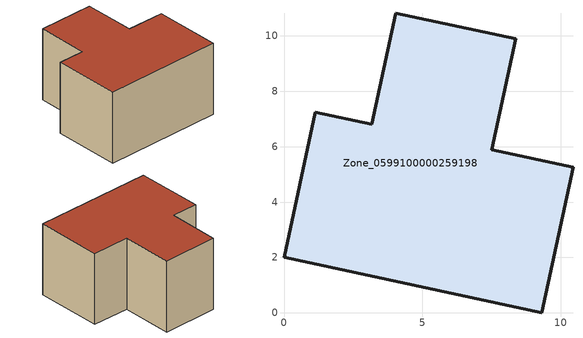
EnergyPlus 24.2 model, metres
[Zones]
Zone_0599100000259198
 floor ground (C_G): 0,2 1.12,7.25 3.16,6.81 4.04,10.82 8.37,9.9 7.5,5.88 10.44,5.25 9.31,0 z0
 wall outside (C_F): 1.12,7.25 0,2 9.31,0 10.44,5.25 7.5,5.88 8.37,9.9 4.04,10.82 3.16,6.81 1.12,7.25 z0:5.8
 roof outside (C_R): 4.04,10.82 3.16,6.81 1.12,7.25 0,2 9.31,0 10.44,5.25 7.5,5.88 8.37,9.9 z5.8
[BUILDING]
Pand.0599100000259198: North Axis=0; Terrain=City; Loads Convergence Tolerance Value=0.04; Temperature Convergence Tolerance Value=0.4; Solar Distribution=FullExterior; Maximum Number of Warmup Days=25; Minimum Number of Warmup Days=1
[Site:Location]
Rotterdam.The.Hague.AP_ZH_NLD Design_Conditions: Latitude=51.96; Longitude=4.45; Time Zone=1; Elevation=-4.5
[SITE:GROUNDTEMPERATURE:BUILDINGSURFACE]
18, 18, 18, 18, 18, 18, 18, 18, 18, 18, 18, 18
[MATERIAL] Thermal Absorptance=0.9; Solar Absorptance=0.7; Visible Absorptance=0.7
Name | Roughness | Thickness | Conductivity | Density | Specific Heat
G.TC.1975-1991 | MediumSmooth | 0.15 | 0.288461 | 540 | 1210
F.TC.1975-1991 | Rough | 0.3 | 0.230769 | 1920 | 840
R.TC.1975-1991 | MediumRough | 0.2 | 0.153846 | 1500 | 1000
[CONSTRUCTION]
C_G: G.TC.1975-1991
C_F: F.TC.1975-1991
C_R: R.TC.1975-1991
[ZONE]
Zone_0599100000259198: Type=1; Multiplier=1; Ceiling Height=Autocalculate; Volume=Autocalculate; Floor Area=autocalculate; Part of Total Floor Area=Yes
[ZONEINFILTRATION:DESIGNFLOWRATE]
Infil_Zone_0599100000259198: Zone or ZoneList or Space or SpaceList=Zone_0599100000259198; Schedule=AlwaysOn; Design Flow Rate Calculation Method=Flow/Area; Flow Rate per Floor Area=0.003; Constant Term Coefficient=1; Temperature Term Coefficient=0; Velocity Term Coefficient=0; Velocity Squared Term Coefficient=0
[HVACTEMPLATE:ZONE:IDEALLOADSAIRSYSTEM]
Zone_0599100000259198: Maximum Heating Supply Air Temperature=50; Minimum Cooling Supply Air Temperature=13; Maximum Heating Supply Air Humidity Ratio=0.0156; Minimum Cooling Supply Air Humidity Ratio=0.0077; Heating Limit=NoLimit; Cooling Limit=NoLimit; Dehumidification Control Type=ConstantSensibleHeatRatio; Cooling Sensible Heat Ratio=0.7; Dehumidification Setpoint=60; Humidification Control Type=None; Humidification Setpoint=30; Outdoor Air Method=None; Outdoor Air Flow Rate per Person=0.00944; Outdoor Air Flow Rate per Zone Floor Area=0; Outdoor Air Flow Rate per Zone=0; Demand Controlled Ventilation Type=None; Outdoor Air Economizer Type=NoEconomizer; Heat Recovery Type=None; Sensible Heat Recovery Effectiveness=0.7; Latent Heat Recovery Effectiveness=0.65
[ZONECONTROL:THERMOSTAT]
ThermostatControl_Zone_0599100000259198: Zone or ZoneList=Zone_0599100000259198; Control Type Schedule=DualSetpointControlType; Control 1=Thermostat_Zone_0599100000259198; Temperature Difference Between Cutout And Setpoint=0
[THERMOSTATSETPOINT:DUALSETPOINT]
Thermostat_Zone_0599100000259198: Heating Setpoint Temperature Schedule=HeatingSetpoint_Zone_0599100000259198; Cooling Setpoint Temperature Schedule=CoolingSetpoint_Zone_0599100000259198
[SCHEDULE:COMPACT]
HeatingSetpoint_Zone_0599100000259198: Through: 12/31, For: AllDays, Until: 24:00, 21
CoolingSetpoint_Zone_0599100000259198: Through: 12/31, For: AllDays, Until: 24:00, 24
DualSetpointControlType: Through: 12/31, For: AllDays, Until: 24:00, 4
AlwaysOn: Through: 12/31, For: AllDays, Until: 24:00, 1
